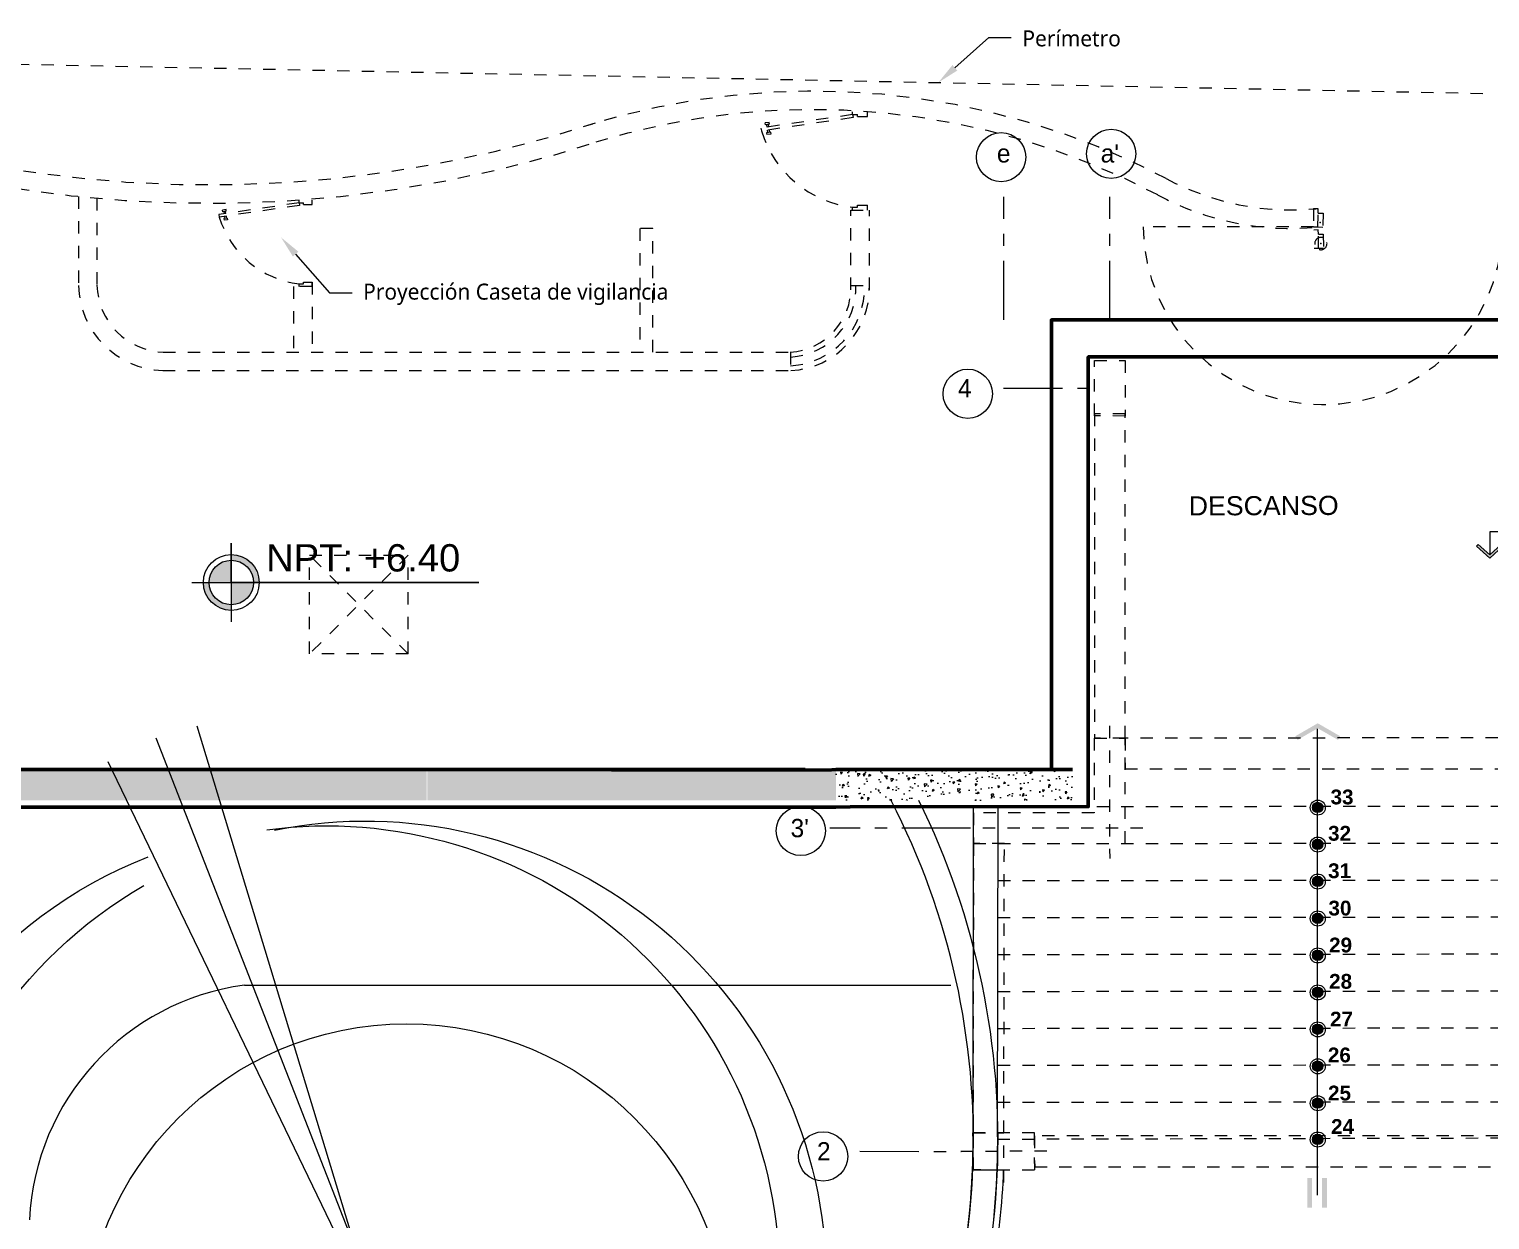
# Model space of a CAD drawing. Header units: metres. Extents: x 28 to 239, y -1 to 113.
# Drawn here: x 88.55 to 100.41, y 87.86 to 97.52 of the extents above; entities that cross this region are included whole.
import ezdxf
from ezdxf import colors
from ezdxf.entities.mleader import LeaderData, LeaderLine
from ezdxf.math import Vec2, Vec3

# ---------------------------------------------------------------- set-up
doc = ezdxf.new("R2010")
doc.units = ezdxf.units.M
for name, pattern in [('ACAD_ISO10W100', [18.5, 12, -3, 0.5, -3]), ('CONTINUA', [0]), ('DASHED2', [0.375, 0.25, -0.125])]:
    doc.linetypes.add(name, pattern=pattern)
for name, color, linetype, lineweight in [('0-ARBOL', 64, 'Continuous', 0), ('Cota', 7, 'Continuous', 9), ('EJES', 1, 'Continuous', 13), ('Equipamiento SR', 23, 'Continuous', 0), ('ES-Acero', 12, 'Continuous', 13), ('GRADERIA', 5, 'Continuous', 35), ('GRAFO 0 BLANCO', 7, 'Continuous', 0), ('GRAFO00', 7, 'Continuous', 0), ('GRAFO01', 7, 'Continuous', 0), ('letras sr', 7, 'Continuous', 5), ('linea 001', 252, 'Continuous', 0), ('Muros el', 144, 'Continuous', 60), ('Pisos El', 252, 'Continuous', 5), ('Proyeccciones', 1, 'DASHED2', 18), ('TEXTO 100', 7, 'Continuous', 20), ('Vanos', 140, 'Continuous', 5)]:
    doc.layers.add(name, color=color, linetype=linetype, lineweight=lineweight)
doc.layers.add('EJE', color=40, linetype='Continuous')
doc.layers.add('TEXT', color=7, linetype='Continuous')
doc.styles.add('Generales', font='trebuc.ttf', dxfattribs={"height": 0.1})
doc.styles.add('GENERATED_STYLE_1', font='arialbd.ttf')
doc.styles.add('JOS', font='arial.ttf', dxfattribs={"height": 1})
doc.styles.add('SEYMAR', font='GOTHIC.TTF', dxfattribs={"height": 0.05})

# ---------------------------------------------------------------- blocks, each defined once
blk = doc.blocks.new('ar7')
for p, q in [((88.07819218078225, 37.81921807819258), (92.00479952004838, 20.47995200479999)), ((89.37706229377099, 37.70622937706269), (92.00379962003836, 20.3799620038001)), ((92.00479952004838, 20.47995200479999), (90.87791220877946, 37.79122087791259)), ((92.00479952004838, 20.47995200479999), (77.00029997000337, 10.0299970003004)), ((78.77812218778158, 7.812218778122228), (92.00479952004838, 20.47995200479999)), ((91.90380961903847, 20.38096190381009), (107.031296870317, 13.12968703129729)), ((92.10478952104827, 20.47895210478999), (106.020397960208, 12.03979602039839)), ((107.651234876517, 15.12348765123529), (92.10478952104827, 20.47895210478999)), ((77.88721127887248, 8.721127887211317), (91.9018098190185, 20.18098190181029))]:
    blk.add_line(p, q)
for centre, radius, start, end in [((90.0414725404587, 20.56298983991883), 13.70337409208423, 98.39343324503977, 219.1797509694021), ((89.55422906554696, 20.19518378195199), 14.18773711503295, 346.8452160414349, 80.31190670171722), ((91.17633392911088, 19.73886166070865), 13.76270615131507, 346.6212311606487, 86.84078799996908), ((91.48286819669715, 19.63731128333134), 13.64874414053011, 103.3595825852463, 210.5356712251809), ((90.16910519510529, 20.21096436039737), 13.430133965601, 233.0434795606987, 329.4405935163784), ((91.21888540280486, 19.739920981536), 13.67649494630806, 229.2629980509103, 328.8764021112596)]:
    blk.add_arc(centre, radius, start, end)
blk = doc.blocks.new('SWSW')
at = {"layer": 'Proyeccciones', "color": 165, "linetype": 'DASHED2', "lineweight": 9, "ltscale": 0.4, "true_color": 0x5e67af}
for p, q in [((33.53721301095538, 3.553630349606308), (33.53721301095561, 3.577630349606338)), ((33.6572130109555, 3.537630349606331), (33.6572130109555, 3.577630349606338)), ((33.53721301095538, 3.553630349606408), (32.79307974627886, 3.44514217328458)), ((32.79307974627864, 3.445142173285276), (32.7965421348847, 3.421393239306184)), ((32.79307974627852, 3.44514217328593), (32.79654213488448, 3.421393239306838)), ((32.79307974627864, 3.445142173285959), (32.79654213488459, 3.421393239306909)), ((33.54067539956145, 3.529881415627401), (32.79654213488482, 3.421393239305516)), ((32.85913296530669, 3.49115274007184), (32.82746772000121, 3.486536221930535)), ((32.829775979072, 3.470703599277826), (32.82746772000121, 3.486536221930535)), ((32.86144122437736, 3.475320117419173), (32.829775979072, 3.470703599277826)), ((32.83769229039831, 3.471857728813148), (32.84057761423662, 3.452066950497311)), ((32.85641023688936, 3.454375209567957), (32.85352491305105, 3.474165987883808)), ((32.86144122437736, 3.475320117419173), (32.85913296530669, 3.49115274007184)), ((33.53721301095561, 3.553630349606308), (33.57721301095557, 3.553630349606308)), ((33.53721301095538, 3.553630349607033), (33.54067539956145, 3.529881415627941)), ((33.57721301095557, 3.537630349606331), (33.57721301095557, 3.553630349606308)), ((33.57721301095557, 3.537630349606331), (33.6572130109555, 3.537630349606331)), ((32.87067426065994, 3.411989626808406), (32.83900901535469, 3.407373108667016)), ((32.83900901535469, 3.407373108667016), (32.84131727442536, 3.39154048601435)), ((32.87298251973061, 3.39615700415564), (32.84131727442536, 3.39154048601435)), ((32.84404000284258, 3.428318016518219), (32.846925326681, 3.408527238202382)), ((32.85987262549543, 3.430626275588963), (32.86275794933385, 3.410835497273041)), ((32.87067426066017, 3.411989626808406), (32.87298251973073, 3.396157004155739)), ((27.25293082534381, 2.889405767651169), (27.2529308253429, 2.129582283387435)), ((27.4029308253439, 2.87486754793872), (27.40293082534345, 2.131603273710653)), ((29.044488744923, 2.837745754680867), (29.04448874492311, 2.858745754680896)), ((29.14948874492302, 2.823745754680886), (29.14948874492302, 2.858745754680896)), ((29.044488744923, 2.837745754680952), (28.39337213833096, 2.742818600399374)), ((28.39337213833085, 2.742818600399971), (28.39640172836118, 2.72203828316826)), ((28.39337213833073, 2.74281860040054), (28.39640172836096, 2.722038283168843)), ((28.39337213833073, 2.742818600400568), (28.39640172836107, 2.722038283168899)), ((29.04751833495334, 2.816965437449326), (28.3964017283613, 2.722038283167677)), ((28.45116870498032, 2.783077846338216), (28.42346161533806, 2.77903839296458)), ((28.42548134202502, 2.765184848143448), (28.42346161533806, 2.77903839296458)), ((28.45318843166729, 2.769224301517127), (28.42548134202502, 2.765184848143448)), ((28.43240811443559, 2.766194711486861), (28.43493277279401, 2.748877780460504)), ((28.43796236282424, 2.728097463228792), (28.44048702118289, 2.710780532202435)), ((28.44878631761526, 2.750897507147329), (28.44626165925661, 2.768214438173686)), ((28.45318843166717, 2.769224301517127), (28.45116870498032, 2.783077846338216)), ((28.45181590764548, 2.730117189915703), (28.45434056600413, 2.71280025888926)), ((29.04448874492311, 2.837745754680867), (29.0794887449232, 2.837745754680867)), ((29.044488744923, 2.837745754681507), (29.04751833495322, 2.816965437449809)), ((29.0794887449232, 2.823745754680886), (29.0794887449232, 2.837745754680867)), ((29.0794887449232, 2.823745754680886), (29.14948874492302, 2.823745754680886)), ((33.53721301095561, 2.777630349606312), (33.53721301095561, 2.801630349606341)), ((33.53721301095561, 2.801630349606299), (33.57721301095557, 2.801630349606299)), ((33.57721301095557, 2.801630349606341), (33.57721301095557, 2.817630349606318)), ((33.57721301095557, 2.817630349606318), (33.6572130109555, 2.817630349606318)), ((33.6572130109555, 2.801630349606341), (33.6572130109555, 2.817630349606318)), ((33.6572130109555, 2.777630349606312), (33.6572130109555, 2.817630349606318)), ((37.3159555059965, 2.78913049475932), (37.27895824986172, 2.789581092721619)), ((37.3159555059965, 2.78913049475932), (37.27895824986172, 2.789581092721619)), ((37.3159555059965, 2.78913049475932), (37.27895824986172, 2.789581092721619)), ((37.31412875750084, 2.639141618538815), (37.31552926468066, 2.754133090307732)), ((37.31412875750084, 2.639141618538815), (37.31552926468066, 2.754133090307732)), ((37.31412875750084, 2.639141618538815), (37.31552926468066, 2.754133090307732)), ((37.31412875750084, 2.639141618538815), (37.31552926468066, 2.754133090307732)), ((37.31552926468066, 2.754133090307732), (37.3159555059965, 2.78913049475932)), ((37.31552926468066, 2.754133090307732), (37.3159555059965, 2.78913049475932)), ((37.31552926468066, 2.754133090307732), (37.3159555059965, 2.78913049475932)), ((37.31552926468066, 2.754133090307732), (37.35552629833956, 2.753645957375284)), ((37.35552629833956, 2.753645957375284), (37.35412579115973, 2.638654485606594)), ((28.46126733841447, 2.713810122232715), (28.43356024877232, 2.709770668858994)), ((28.43356024877232, 2.709770668858994), (28.43557997545918, 2.695917124037905)), ((28.46328706510133, 2.699956577411541), (28.43557997545918, 2.695917124037905)), ((28.46126733841459, 2.713810122232715), (28.46328706510144, 2.699956577411626)), ((31.80951892439725, 2.629285023554303), (31.80951892439725, 1.625832449899235)), ((31.91451892439727, 2.629285023554303), (31.80951892439725, 2.629285023554303)), ((31.91451892439727, 1.625832449899463), (31.91451892439727, 2.629285023554303)), ((37.31412875750084, 2.639141618538815), (37.27713150136651, 2.639592216500887)), ((37.31412875750084, 2.639141618538815), (37.27713150136651, 2.639592216500887)), ((37.31412875750084, 2.639141618538815), (37.27713150136651, 2.639592216500887)), ((37.31698654452111, 2.61759191033434), (37.27999237815357, 2.616934905944618)), ((37.31698654452111, 2.61759191033434), (37.27999237815357, 2.616934905944618)), ((37.31698654452111, 2.61759191033434), (37.27999237815357, 2.616934905944618)), ((37.35412579115973, 2.638654485606594), (37.31412875750084, 2.639141618538815)), ((37.31760803515999, 2.582597428635381), (37.31698654452111, 2.61759191033434)), ((37.31760803515999, 2.582597428635381), (37.31698654452111, 2.61759191033434)), ((37.31760803515999, 2.582597428635381), (37.31698654452111, 2.61759191033434)), ((37.31760803515999, 2.582597428635381), (37.35760172852997, 2.583307703650917)), ((37.31965007583085, 2.467615560195554), (37.31760803515999, 2.582597428635381)), ((37.31965007583085, 2.467615560195554), (37.31760803515999, 2.582597428635381)), ((37.31965007583085, 2.467615560195554), (37.31760803515999, 2.582597428635381)), ((37.31965007583085, 2.467615560195554), (37.31760803515999, 2.582597428635381)), ((37.35760172852997, 2.583307703650917), (37.35964376920083, 2.468325835211544)), ((37.31965007583085, 2.467615560195554), (37.2826559094633, 2.466958555805832)), ((37.31965007583085, 2.467615560195554), (37.2826559094633, 2.466958555805832)), ((37.31965007583085, 2.467615560195554), (37.2826559094633, 2.466958555805832)), ((37.35964376920083, 2.468325835211544), (37.31965007583085, 2.467615560195554)), ((28.99948874492293, 2.158745754680695), (28.99948874492338, 1.625832449899235)), ((29.14948874492302, 2.158745754680922), (28.99948874492293, 2.158745754680922)), ((29.04448874492311, 2.158745754680893), (29.04448874492311, 2.179745754680923)), ((29.04448874492311, 2.17974575468088), (29.0794887449232, 2.17974575468088)), ((29.07948874492308, 2.179745754680923), (29.07948874492308, 2.193745754680904)), ((29.0794887449232, 2.193745754680904), (29.14948874492302, 2.193745754680904)), ((29.14948874492302, 2.193745754681004), (29.14948874492347, 1.625832449899463)), ((29.14948874492302, 2.179745754680923), (29.14948874492302, 2.193745754680904)), ((29.14948874492302, 2.158745754680893), (29.14948874492302, 2.193745754680904)), ((27.94087905385413, 1.625832449899235), (32.714518924397, 1.625832449899235)), ((32.714518924397, 1.625832449899008), (33.0307342461997, 1.625832449899008)), ((27.93819035603155, 1.475832449899826), (32.714518924397, 1.475832449899144)), ((32.714518924397, 1.475832449899144), (33.03485146047842, 1.475832449898917))]:
    blk.add_line(p, q, dxfattribs=at)
for points in [[(33.52340993484358, 2.132599070381957), (33.52340993484358, 2.777630349606397)], [(33.52340993484358, 2.777630349606397), (33.67340993484368, 2.777630349606397)], [(33.67340993484368, 2.130464359348707), (33.67340993484368, 2.777630349606397)], [(37.27914250470212, 2.791053603579257), (37.27707133465037, 2.634652106695739)], [(37.27718367481839, 2.643135316655162), (35.89463563084701, 2.643135316655162)], [(33.52340993484358, 2.165611439296754), (33.67343394739146, 2.165611439296754)], [(33.03307558820734, 1.625974995935621), (33.03307558820734, 1.475832449899144)]]:
    blk.add_lwpolyline(points, dxfattribs=at)
blk.add_lwpolyline([(37.32425333776564, 2.45888168831425, -0.9999999999999999), (37.35096712009954, 2.55524752164456, -0.9999999999999999)], format="xyb", close=True, dxfattribs=at)
for centre, radius, start, end in [((33.21407855062353, -2.411476219375572), 6.155745911142839, 62.21966394773255, 107.3568508606637), ((28.31262153902753, 13.04181301252585), 10.0575617693184, 248.8603373557894, 288.3763870101988), ((33.21407855062353, -2.411476219375572), 6.005745911142748, 62.21966394773255, 107.3568508606637), ((28.31262153902753, 13.04181301252585), 10.20756176931849, 248.8603373557894, 288.3763870101988), ((33.64364730095303, 3.68129333190393), 0.8860785633971554, 197.0565220784461, 263.1010673855408), ((37.09924373134027, 4.935466438648064), 2.155244615273797, 241.8719484523391, 275.2768244152154), ((37.09924373134027, 4.935466438648064), 2.305244615273888, 241.8719484523391, 275.2768244152154), ((29.13761874867089, 2.949450864191292), 0.7753187429724873, 197.0565220784445, 263.1010673855408), ((37.35453932153587, 2.659904750557871), 1.460000000000041, 180.6581088458067, 358.4681122753088), ((27.96219377852776, 2.184918755310036), 0.7094924614200311, 181.4573859628805, 268.0612094265957), ((27.96219377852776, 2.184918755310036), 0.5594924614199401, 181.4573859628805, 268.0612094265957), ((33.00008823618055, 2.148497922116121), 0.5235631516617955, 273.3556434207098, 1.740147601119661), ((33.00008823618055, 2.148497922116121), 0.5635631516617591, 273.3556434207098, 1.740147601119661), ((33.00008823618055, 2.148497922116121), 0.6335631516619228, 272.9845344380192, 1.534185049199923), ((33.00008823618055, 2.148497922116121), 0.6735631516618864, 272.9584034563161, 1.534185049199923)]:
    blk.add_arc(centre, radius, start, end, dxfattribs=at)
for p in [(37.33326165064864, 2.678035405106357), (37.33761022893259, 2.507064604979405)]:
    blk.add_point(p, dxfattribs=at)
blk = doc.blocks.new('verde')
at = {"layer": 'ES-Acero', "true_color": 0x139b48}
h = blk.add_hatch(color=114, dxfattribs=at)
h.dxf.hatch_style = 1
h.paths.add_polyline_path([(2620.129147124656, 1945.169495782249), (2620.11575471157, 1945.184349848081), (2620.022450918113, 1945.100227227476), (2619.929147124657, 1945.184349848081), (2619.915754711571, 1945.169495782249), (2620.022450918113, 1945.073298573428)])
at = {"layer": 'ES-Acero', "color": 112}
blk.add_lwpolyline([(2620.731353600055, 1945.286762900452), (2620.022450918113, 1945.286762900452), (2620.022450918113, 1945.100227227476)], dxfattribs=at)
at = {"layer": 'ES-Acero', "color": 114, "true_color": 0x139b48}
blk.add_lwpolyline([(2620.129147124656, 1945.169495782249), (2620.11575471157, 1945.184349848081), (2620.022450918113, 1945.100227227476), (2619.929147124657, 1945.184349848081), (2619.915754711571, 1945.169495782249), (2620.022450918113, 1945.073298573428)], close=True, dxfattribs=at)
blk = doc.blocks.new('ERF')
at = {"layer": 'Equipamiento SR'}
for points in [[(-3.378054056612598, 5.765893164503993, -1), (-3.318393717808192, 5.706760739717808, -1)], [(-3.378054056612598, 5.76589316450422, -1), (-3.318393717807737, 5.706760739718035, -1)], [(-3.378054056612598, 5.465892989985647, -1), (-3.318393717808192, 5.406760565199463, -1)], [(-3.378054056612598, 5.465892989985875, -1), (-3.318393717807737, 5.40676056519969, -1)], [(-3.378054056612598, 5.165892815467529, -1), (-3.318393717808192, 5.106760390681345, -1)], [(-3.378054056612598, 5.165892815467757, -1), (-3.318393717807737, 5.106760390681572, -1)], [(-3.378054056612598, 4.865892640949411, -1), (-3.318393717808192, 4.806760216163227, -1)], [(-3.378054056612598, 4.865892640949639, -1), (-3.318393717807737, 4.806760216163454, -1)], [(-3.378054056612598, 4.565892466431293, -1), (-3.318393717808192, 4.506760041645109, -1)], [(-3.378054056612598, 4.565892466431521, -1), (-3.318393717807737, 4.506760041645336, -1)], [(-3.378054056612598, 4.265892291913175, -1), (-3.318393717808192, 4.206759867126991, -1)], [(-3.378054056612598, 4.265892291913403, -1), (-3.318393717807737, 4.206759867127218, -1)], [(-3.378054056612598, 3.965889047767448, -1), (-3.318393717808192, 3.906756622981263, -1)], [(-3.378054056612598, 3.965889047767675, -1), (-3.318393717807737, 3.90675662298149, -1)], [(-3.378054056612598, 3.665891942876939, -1), (-3.318393717808192, 3.606759518090755, -1)], [(-3.378054056612598, 3.665891942877167, -1), (-3.318393717807737, 3.606759518090982, -1)], [(-3.378054056612598, 3.365891768358139, -1), (-3.318393717808192, 3.306759343571954, -1)], [(-3.378054056612598, 3.365891768358367, -1), (-3.318393717807737, 3.306759343572182, -1)], [(-3.378054056612598, 3.071671400793363, -1), (-3.318393717808192, 3.012538976007178, -1)], [(-3.378054056612598, 3.071671400793591, -1), (-3.318393717807737, 3.012538976007406, -1)]]:
    blk.add_hatch(color=256, dxfattribs=at).paths.add_polyline_path(points)
at = {"layer": 'GRAFO00'}
for points in [[(-3.529392123547439, 6.314583427803015), (-3.511867560904591, 6.284286731606969), (-3.347579197733864, 6.37931629648169), (-3.183136999670239, 6.284553180137934), (-3.16566157209121, 6.314878243762948), (-3.347611953814919, 6.419730799925944)], [(-3.529392123547439, 6.314583427803015), (-3.511867560904591, 6.284286731606969), (-3.347579197732955, 6.379316296481463), (-3.183136999670239, 6.284553180137934), (-3.165661572090755, 6.314878243762038), (-3.347611953814464, 6.419730799926398)], [(-3.318635729434334, 5.76613535500546, -1), (-3.377812042201583, 5.706518546469667, -1)], [(-3.318635729434334, 5.466135180487115, -1), (-3.377812042201583, 5.406518371951321, -1)], [(-3.318635729434334, 5.166135005968997, -1), (-3.377812042201583, 5.106518197433203, -1)], [(-3.318635729434334, 4.866134831450879, -1), (-3.377812042201583, 4.806518022915085, -1)], [(-3.318635729434334, 4.566134656932761, -1), (-3.377812042201583, 4.506517848396967, -1)], [(-3.318635729434334, 4.266134482414643, -1), (-3.377812042201583, 4.206517673878849, -1)], [(-3.318635729434334, 3.966131238268915, -1), (-3.377812042201583, 3.906514429733122, -1)], [(-3.318635729434334, 3.666134133378407, -1), (-3.377812042201583, 3.606517324842613, -1)], [(-3.318635729434334, 3.366133958859606, -1), (-3.377812042201583, 3.306517150323813, -1)], [(-3.318635729434334, 3.07191359129483, -1), (-3.377812042201583, 3.012296782759037, -1)]]:
    blk.add_hatch(color=256, dxfattribs=at).paths.add_polyline_path(points)
h = blk.add_hatch(color=256, dxfattribs=at)
h.paths.add_polyline_path([(-3.273326234755075, 2.487855576036551), (-3.313326191298017, 2.487914375496572), (-3.312973385226485, 2.727914116630515), (-3.272973428681269, 2.727855315307394)])
h.paths.add_polyline_path([(-3.39332610438754, 2.488031976278805), (-3.43332606093503, 2.488090779464571), (-3.432973254863043, 2.728090520598514), (-3.392973298315553, 2.728031717413202)])
at = {"color": 4, "lineweight": 0, "elevation": 2.486337311843933e-10}
blk.add_lwpolyline([(-3.348223887209713, 2.589737731516422), (-3.348223887209713, 6.374525141652654)], dxfattribs=at)
for points in [[(-6.14562995855789, 3.095311013811894), (-6.1411413383575, 5.742923260714221)], [(-5.945630167833713, 3.095021686374864), (-5.941799299891557, 5.743138278169738)]]:
    blk.add_lwpolyline(points)
blk.add_lwpolyline([(-6.424766977621346, 1.207880796295328, 0.06683410426015543), (-6.149789739527421, 2.794777623580828), (-5.89960937149857, 2.79504004471282, -0.0673986167178877), (-6.187494636267672, 1.129130920336635)], format="xyb", close=True)
for centre, radius, start, end in [((-12.19251045598998, 3.024187124888883), 6.046968945049041, 342.5226489277838, 0.6688672754791406), ((-12.16220955633793, 3.021684733264053), 6.216703943883656, 339.8289877121492, 0.6805745153878996)]:
    blk.add_arc(centre, radius, start, end)
at = {"layer": 'Cota', "linetype": 'CONTINUA'}
blk.add_line((-5.949817947972349, 2.790171385453547), (-6.149683155297623, 2.797619638264038), dxfattribs=at)
at = {"layer": 'EJE', "linetype": 'ACAD_ISO10W100', "ltscale": 0.04, "elevation": 2.486337311843933e-10}
for points in [[(-5.896582706922288, 9.693928089902599), (-5.896582706921834, 10.69382167867575)], [(-5.034985427918798, 9.69392812605615), (-5.034985410430124, 10.69382167867575)]]:
    blk.add_lwpolyline(points, dxfattribs=at)
at = {"layer": 'EJE', "linetype": 'ACAD_ISO10W100', "ltscale": 0.04}
for points in [[(-5.898847304757453, 9.139171605886574), (-5.148283641917658, 9.139171605886574)], [(-6.242626262234296, 5.567922707255363), (-7.306923797223078, 5.56792270725559)], [(-7.064910445432304, 2.94531381716051), (-6.24278839813627, 2.944670359465405)]]:
    blk.add_lwpolyline(points, dxfattribs=at)
at = {"layer": 'EJES', "color": 1}
for centre in [(-5.917403233352928, 11.01485373751028), (-5.024190143256732, 11.04190389384597), (-6.188073961001663, 9.094299024325764), (-7.543086517417095, 5.545957472654592), (-7.362639365651233, 2.904067467948309)]:
    blk.add_circle(centre, 0.2000000000000114, dxfattribs=at)
at = {"layer": 'Equipamiento SR'}
for centre in [(-3.348223887210168, 5.7363269521109), (-3.348223887210168, 5.7363269521109), (-3.348223887209713, 5.736326952111128), (-3.348223887209713, 5.736326952111128), (-3.348223887210168, 5.436326777592555), (-3.348223887210168, 5.436326777592555), (-3.348223887209713, 5.436326777592782), (-3.348223887209713, 5.436326777592782), (-3.348223887210168, 5.136326603074437), (-3.348223887210168, 5.136326603074437), (-3.348223887209713, 5.136326603074664), (-3.348223887209713, 5.136326603074664), (-3.348223887210168, 4.836326428556319), (-3.348223887210168, 4.836326428556319), (-3.348223887209713, 4.836326428556546), (-3.348223887209713, 4.836326428556546), (-3.348223887210168, 4.536326254038201), (-3.348223887210168, 4.536326254038201), (-3.348223887209713, 4.536326254038428), (-3.348223887209713, 4.536326254038428), (-3.348223887210168, 4.236326079520083), (-3.348223887210168, 4.236326079520083), (-3.348223887209713, 4.23632607952031), (-3.348223887209713, 4.23632607952031), (-3.348223887210168, 3.936322835374355), (-3.348223887210168, 3.936322835374355), (-3.348223887209713, 3.936322835374582), (-3.348223887209713, 3.936322835374582), (-3.348223887210168, 3.636325730483847), (-3.348223887210168, 3.636325730483847), (-3.348223887209713, 3.636325730484074), (-3.348223887209713, 3.636325730484074), (-3.348223887210168, 3.336325555965047), (-3.348223887210168, 3.336325555965047), (-3.348223887209713, 3.336325555965274), (-3.348223887209713, 3.336325555965274), (-3.348223887210168, 3.042105188400271), (-3.348223887210168, 3.042105188400271), (-3.348223887209713, 3.042105188400498), (-3.348223887209713, 3.042105188400498)]:
    blk.add_circle(centre, 0.042, dxfattribs=at)
at = {"layer": 'GRADERIA', "lineweight": 5}
blk.add_line((-6.144615869611641, 4.582445492439135), (-6.143108747543408, 4.582447118074967), dxfattribs=at)
at = {"layer": 'GRAFO00'}
for centre, radius in [((-3.346895368911134, 5.734991855631776), 0.06095094523494406), ((-3.348223887210168, 5.7363269521109), 0.042), ((-3.348223887210168, 5.7363269521109), 0.042), ((-3.348223887209713, 5.736326952111128), 0.042), ((-3.346895368911134, 5.434991681113431), 0.06095094523494406), ((-3.348223887210168, 5.436326777592555), 0.042), ((-3.348223887210168, 5.436326777592555), 0.042), ((-3.348223887209713, 5.436326777592782), 0.042), ((-3.346895368911134, 5.134991506595313), 0.06095094523494406), ((-3.348223887210168, 5.136326603074437), 0.042), ((-3.348223887210168, 5.136326603074437), 0.042), ((-3.348223887209713, 5.136326603074664), 0.042), ((-3.346895368911134, 4.834991332077195), 0.06095094523494406), ((-3.348223887210168, 4.836326428556319), 0.042), ((-3.348223887210168, 4.836326428556319), 0.042), ((-3.348223887209713, 4.836326428556546), 0.042), ((-3.346895368911134, 4.534991157559077), 0.06095094523494406), ((-3.348223887210168, 4.536326254038201), 0.042), ((-3.348223887210168, 4.536326254038201), 0.042), ((-3.348223887209713, 4.536326254038428), 0.042), ((-3.346895368911134, 4.234990983040959), 0.06095094523494406), ((-3.348223887210168, 4.236326079520083), 0.042), ((-3.348223887210168, 4.236326079520083), 0.042), ((-3.348223887209713, 4.23632607952031), 0.042), ((-3.346895368911134, 3.934987738895231), 0.06095094523494406), ((-3.348223887210168, 3.936322835374355), 0.042), ((-3.348223887210168, 3.936322835374355), 0.042), ((-3.348223887209713, 3.936322835374582), 0.042), ((-3.346895368911134, 3.634990634004723), 0.06095094523494406), ((-3.348223887210168, 3.636325730483847), 0.042), ((-3.348223887210168, 3.636325730483847), 0.042), ((-3.348223887209713, 3.636325730484074), 0.042), ((-3.346895368911134, 3.334990459485923), 0.06095094523494406), ((-3.348223887210168, 3.336325555965047), 0.042), ((-3.348223887210168, 3.336325555965047), 0.042), ((-3.348223887209713, 3.336325555965274), 0.042), ((-3.346895368911134, 3.040770091921146), 0.06095094523494406), ((-3.348223887210168, 3.042105188400271), 0.042), ((-3.348223887210168, 3.042105188400271), 0.042), ((-3.348223887209713, 3.042105188400498), 0.042)]:
    blk.add_circle(centre, radius, dxfattribs=at)
at = {"layer": 'Muros el', "ltscale": 0.05, "elevation": 2.486337311843933e-10}
for points in [[(-9.076103212997111, 6.039757680334375), (-5.509890876523912, 6.043604324567966), (-5.509890876523912, 9.693927040140167), (3.7734995773572, 9.69392774686689)], [(-9.075779622450625, 5.739757854852584), (-5.20989087652373, 5.743927740784599), (-5.20989087652373, 9.393927062978534), (3.7734995773572, 9.393927746866936)]]:
    blk.add_lwpolyline(points, dxfattribs=at)
at = {"layer": 'Proyeccciones', "color": 165, "linetype": 'DASHED2', "lineweight": 9, "ltscale": 0.4, "true_color": 0x5e67af}
for p, q in [((-5.160322330585529, 8.914062808951982), (-5.159890876523548, 9.364062576261446)), ((-5.159890876523548, 9.364062576261446), (-4.909891021955389, 9.36379291747248)), ((-4.909891021955389, 9.36379291747248), (-4.91032247601737, 8.913793150163471)), ((-4.91032247601737, 8.913793150163471), (-5.160322330585529, 8.914062808951982))]:
    blk.add_line(p, q, dxfattribs=at)
at = {"layer": 'Proyeccciones', "color": 4, "linetype": 'DASHED2', "lineweight": 9, "ltscale": 0.4}
for p, q in [((-5.941754557655202, 5.743138326430241), (2.898658610316545, 5.752673912403722)), ((-5.942188550194658, 5.443137683791562), (2.898982200863031, 5.452674086921704)), ((-5.942622542734114, 5.143137041153793), (2.899305791409972, 5.152674261439913)), ((-5.94305653527357, 4.843136398516478), (2.899629381956004, 4.852674435957212)), ((-5.943490527813026, 4.543135755878026), (2.89995297250249, 4.55267461047633)), ((-5.943924520352482, 4.243135113239802), (2.900276563049431, 4.252674784994312)), ((-5.944358512670021, 3.943134624002411), (2.900600161871864, 3.952667286910852)), ((-5.944792505431394, 3.643133827964036), (2.900923744142403, 3.65267513403073)), ((-5.94522649797085, 3.343133185325357), (2.901247334688435, 3.352675308548257)), ((-5.945830140800751, 3.044449621159899), (2.901557818085678, 3.064827081320615))]:
    blk.add_line(p, q, dxfattribs=at)
at = {"layer": 'Proyeccciones', "color": 165, "linetype": 'DASHED2', "lineweight": 9, "ltscale": 0.4, "true_color": 0x5e67af, "elevation": 2.486337311843933e-10}
blk.add_lwpolyline([(-4.910376262312127, 8.931036788411163), (-5.160376189596207, 8.931036788411163), (-5.160654567380732, 6.299453952274732), (-4.910654640096652, 6.299453952274732)], close=True, dxfattribs=at)
at = {"layer": 'Proyeccciones', "color": 165, "linetype": 'DASHED2', "lineweight": 9, "ltscale": 0.4, "true_color": 0x5e67af}
for points in [[(-4.911250632021563, 6.299453952274732), (-5.161250632021563, 6.299453952274732), (-5.161250632021563, 5.692921657492249), (-6.142627679730538, 5.692921657492931), (-6.142627679730538, 5.442921657492931), (-4.911250632020653, 5.442921657492931)], [(-1.486478724563256, 6.300854058877164), (-4.911250632021563, 6.299453952274277), (-4.911250632021563, 6.049453952274277), (-1.486478742742236, 6.050854058877164)], [(-5.891225331528801, 5.44278682774943), (-6.141225186096506, 5.44305648723666), (-6.14562995855789, 3.095311013811894), (-5.895629521910394, 3.095580996814803)], [(-6.145953549107901, 3.094777451275988), (-6.145632015213152, 2.794777623582306), (-5.644982667267698, 2.795311643404531), (-5.645957341228325, 3.096396044871128)], [(-1.483417752513503, 3.070311938671054), (-5.645872904132318, 3.070312767398306), (-5.645063604719269, 2.820313855835863), (-1.483425054402176, 2.820311938671054)]]:
    blk.add_lwpolyline(points, close=True, dxfattribs=at)
for points in [[(-5.037429022147819, 6.399761659863472), (-5.036368303058708, 5.322124865737223)], [(-4.766776283099887, 5.568754367697167), (-6.242626262234296, 5.567922707255363)], [(-5.896048234594957, 2.693125708683894), (-5.896584124420826, 3.19312542150594)], [(-5.545468078913757, 2.945420953600134), (-6.245792724725391, 2.944670359463927)]]:
    blk.add_lwpolyline(points, dxfattribs=at)
at = {"layer": 'ES-Acero'}
blk.add_blockref('verde', (-2621.974036536322, -1937.312795950249), dxfattribs=at)
at = {"char_height": 0.12, "width": 0.2061773425264457, "attachment_point": 9, "rotation": 4.4022710127077164e-07, "style": 'GENERATED_STYLE_1'}
for s, insert in [('33', (-3.057065305991671, 5.759726573860732)), ('32', (-3.077164237189606, 5.464859796452899)), ('31', (-3.076805120841925, 5.160790086828271)), ('30', (-3.074059618424542, 4.857557007406328)), ('29', (-3.068892976742461, 4.558024953111314)), ('28', (-3.068730795165209, 4.263233803292039)), ('27', (-3.061374702191131, 3.958332190190774)), ('26', (-3.078797637363493, 3.665634979238163)), ('25', (-3.077268496776412, 3.356493494436833)), ('25', (-3.077268496776412, 3.356493494437061)), ('24', (-3.052848584977653, 3.086673562739222)), ('24', (-3.052848584977653, 3.086673562739449))]:
    blk.add_mtext(s, dxfattribs=dict(at, insert=insert))
at = {"layer": 'GRAFO01', "color": 252, "style": 'JOS'}
blk.add_text('DESCANSO', height=0.1552649359622741, rotation=0.2156386553718028, dxfattribs=at).set_placement((-4.394686067908822, 8.106306381183728))
at = {"layer": 'TEXT', "char_height": 0.1484379263495198, "width": 0.2708191956776553, "attachment_point": 5, "style": 'SEYMAR'}
for s, insert in [('{\\fBankGothic Lt BT|b0|i0|c0|p34;e}', (-5.896582706921834, 11.04478680655352)), ("{\\fBankGothic Lt BT|b0|i0|c0|p34;a'}", (-5.034985410430124, 11.04468177420613)), ('{\\fBankGothic Lt BT|b0|i0|c0|p34;4}', (-6.212597918700737, 9.139171605886347)), ("{\\fBankGothic Lt BT|b0|i0|c0|p34;3'}", (-7.55211967037252, 5.567922707255136)), ('{\\fBankGothic Lt BT|b0|i0|c0|p34;2}', (-7.356825824510395, 2.94531381716051))]:
    blk.add_mtext(s, dxfattribs=dict(at, insert=insert))

msp = doc.modelspace()

# ---------------------------------------------------------------- hatches: boundary and pattern name
at = {"layer": 'GRAFO 0 BLANCO'}
h = msp.add_hatch(dxfattribs=at)
h.set_pattern_fill('AR-CONC', color=251, scale=0.03)
h.set_pattern_definition([(49.99999999999999, (-182.386133316933, 130.1470804357787), (0.215178054780226, -0.01882564049477853), [0.0225, -0.2475]), (355, (-182.386133316933, 130.1470804357787), (-0.0416254000839, 0.2256576401100036), [0.018, -0.198]), (100.45144446, (-182.3682018126329, 130.1455116325787), (0.1735526540181336, 0.2068319972905888), [0.01912205759999994, -0.2103426335999995]), (46.18420000000002, (-182.386133316933, 130.2070804357787), (0.3201723992014717, -0.04965578423792296), [0.03374999999999991, -0.3712499999999992]), (96.63563549, (-182.359452293433, 130.2029424436787), (0.2803985837022685, 0.2922355802323651), [0.0286831026, -0.3155141279999999]), (351.1841639899999, (-182.386133316933, 130.2070804357787), (0.2803985835164319, 0.292235580080997), [0.027, -0.2970000003]), (21, (-182.356133316933, 130.1920804357787), (0.1790721156355385, -0.1207856671996016), [0.0225, -0.2475]), (326.0000000000001, (-182.356133316933, 130.1920804357787), (0.07299459957647451, 0.2175450135140559), [0.018, -0.198]), (71.45144474, (-182.341210640733, 130.1820149635787), (0.2520667130189913, 0.09675934584190614), [0.019122057, -0.2103426336]), (37.50000000000001, (-182.386133316933, 130.1470804357787), (0.003647956595187201, 0.09986815614939344), [0, -0.1956, 0, -0.201, 0, -0.19875]), (7.499999999999999, (-182.386133316933, 130.1470804357787), (0.07892086123264458, 0.1183235135647081), [0, -0.1146, 0, -0.1911, 0, -0.07575]), (327.5, (-182.4530333169329, 130.1470804357787), (0.1601467308517227, -0.006766461520313926), [0, -0.075, 0, -0.234, 0, -0.3105]), (317.5, (-182.483033316933, 130.1470804357787), (0.1749558508027159, 0.03003149469969532), [0, -0.0975, 0, -0.1554, 0, -0.2205])])
h.paths.add_polyline_path([(95.09791432520242, 91.50655167869293), (88.35033714202655, 91.51623234275439), (88.35033714202655, 93.83464327303082), (88.20020369990408, 93.83464327303082), (88.19931408590821, 92.58464326930553), (88.4493141848348, 92.58464326930553), (88.45011450612361, 91.51615801445402), (95.09791467421596, 91.5066260069933)])
h.paths.add_polyline_path([(88.44909178133668, 92.58464326930553), (88.19909168241009, 92.58464326930553), (88.19813690276311, 91.51139166240901), (88.4481370016897, 91.51139166240901)])
h.paths.add_polyline_path([(89.55029528066007, 91.51139201072365), (88.19802598015131, 91.51170543589024), (88.19802598015131, 91.26170543589024), (89.55029528066007, 91.26139201072365)])
h.paths.add_polyline_path([(91.780493525436, 91.51139201072365), (89.55029528066007, 91.51139201072365), (89.55029528066007, 91.26139201072365), (91.780493525436, 91.26139201072365)])
h.paths.add_polyline_path([(95.0990740036421, 91.50967071267067), (94.8490740036421, 91.50967036435603), (94.84791449960886, 91.51139201072365), (91.77592841817022, 91.51139201072365), (91.77592841817022, 91.33536196887556), (95.0979144996013, 91.33536196887556)])
h.paths.add_polyline_path([(95.10030334856292, 91.50967203868609), (94.85030334856297, 91.50967169037145), (94.84907400365285, 91.50967036400087), (95.09907400365285, 91.50967071302583)])
h.paths.add_polyline_path([(95.0979144996013, 91.33536196887556), (91.77592841817022, 91.33536196887556), (91.77592841817022, 91.26139201072365), (95.09791449959812, 91.26139201072365)])
at = {"layer": 'Pisos El'}
h = msp.add_hatch(dxfattribs=at)
h.set_pattern_fill('AR-CONC', color=256, scale=0.001, angle=180)
h.set_pattern_definition([(230, (0, 0), (-0.182184668996004, 0.01593908553890311), [0.01905, -0.20955]), (175, (0, 0), (0.03524342142496932, -0.1910568452390352), [0.01524, -0.16764058417]), (280.4514447, (-0.015182007, 0.001328253500000002), (-0.1469412470903533, -0.1751177519121951), [0.0161900088, -0.1780902446]), (226.1842, (-6.221205739668554e-18, -0.0508), (-0.2710790408921299, 0.04204232793272718), [0.028575, -0.314325]), (276.63555761, (-0.02258990000000001, -0.04729650000000001), (-0.237404134051503, -0.2474261245977215), [0.02428502314, -0.2671356081599999]), (171.18415117, (-6.221205739668554e-18, -0.0508), (-0.2374041340649771, -0.2474261245855326), [0.02285996707, -0.25145973192]), (201, (-0.0254, -0.0381), (-0.1516143912691325, 0.1022651981870876), [0.01905, -0.20955]), (146, (-0.0254, -0.0381), (-0.06180202834764709, -0.1841879661223193), [0.01524, -0.16764]), (251.4514449999999, (-0.0380345326, -0.0295779001), (-0.2134164192787162, -0.08192276888590522), [0.0161900088, -0.1780899376]), (217.5, (0, 0), (-0.003088603250591827, -0.0845550388731531), [0, -0.165608, 0, -0.17018, 0, -0.168275]), (187.5, (0, 0), (-0.06681966251030576, -0.1001805748181195), [0, -0.09702799999999999, 0, -0.161798, 0, -0.06413500000000001]), (147.5, (0.056642, -6.936644399730438e-18), (-0.1355905951668714, 0.00572874399267346), [0, -0.0635, 0, -0.19812, 0, -0.26289]), (137.5, (0.082042, -1.004724726956472e-17), (-0.148129181386018, -0.02542649103333301), [0, -0.08255, 0, -0.131572, 0, -0.18669])])
h.paths.add_polyline_path([(97.01791568483532, 91.51139108901124), (95.09791449959812, 91.51139166240901), (95.09791449959812, 91.2613920107236), (97.01791568483532, 91.2613920107236)])
at = {"layer": 'TEXTO 100', "ltscale": 1.3}
h = msp.add_hatch(color=7, dxfattribs=at)
edge = h.paths.add_edge_path()
edge.add_line((90.37081012713668, 93.0304957019712), (90.19016678740769, 93.03049570482264))
edge.add_line((90.19016678740769, 93.03049570482264), (90.19016678740769, 92.8498523654504))
edge.add_arc((90.19016678901221, 93.03049570482264), 0.1806433393724134, 269.9999994913017, 359.9999990956475)
edge = h.paths.add_edge_path()
edge.add_arc((90.19016678865546, 93.0304957019712), 0.1806433422236752, 90.00000039565423, 180)
edge.add_line((90.00952344767956, 93.0304957019712), (90.19016678740854, 93.03049570482264))
edge.add_line((90.19016678740769, 93.03049570482264), (90.19016678740769, 93.21113904419488))
edge = h.paths.add_edge_path()
edge.add_line((90.19016678740769, 93.2572327413155), (90.19016678740769, 93.21113904419488))
edge.add_arc((90.19016678616077, 93.0304957019712), 0.1806433422236752, 0, 89.99999960434582, ccw=False)
edge.add_line((90.37081012713668, 93.0304957019712), (90.41690382710874, 93.03049570482264))
edge.add_arc((90.19016678901221, 93.03049570482264), 0.2267370380968789, 0, 90.00000040528428)
msp.add_hatch(color=7, dxfattribs=at).paths.add_polyline_path([(90.00952344760717, 93.03049570482264), (89.96342974764573, 93.03049570482264, 0.4142135623730951), (90.19016678740769, 92.80375866506066), (90.19016678740769, 92.84985236502212, -0.4142135623730951)])

# ---------------------------------------------------------------- linework, layer by layer
at = {"color": 9, "true_color": 0xc7c8ca}
msp.add_line((90.29629636576732, 89.76139166240904), (96.03061072765138, 89.76139166240904), dxfattribs=at)
msp.add_circle((91.6115791392599, 86.82430719405431), 2.623549446597281, dxfattribs=at)
msp.add_arc((90.56315556458168, 87.76628008936626), 2.01287953461727, 97.61846583341213, 177.4041246327246, dxfattribs=at)
at = {"layer": 'linea 001'}
for centre, radius, start, end in [((90.19722593308545, 88.50711857901683), 6.016700000000003, 270.1395732836529, 27.24336372613085), ((90.19722764568309, 88.50711984968817), 6.216703943883658, 270.550559580057, 26.29821780606575)]:
    msp.add_arc(centre, radius, start, end, dxfattribs=at)
at = {"layer": 'Muros el', "ltscale": 0.05}
for p, q in [((94.84791449960886, 91.51139201072365), (88.44813700199956, 91.51139201072365)), ((95.0979144994817, 91.51139166240901), (97.01791568483532, 91.5113910748512)), ((95.09791449959754, 91.20784365537388), (88.19791449957425, 91.20784365537388))]:
    msp.add_line(p, q, dxfattribs=at)
at = {"layer": 'Proyeccciones', "linetype": 'DASHED2', "lineweight": 9, "ltscale": 0.4}
for p, q in [((88.4503369095738, 97.23799143979869), (100.3939825729298, 96.99965805733925)), ((90.82591059755987, 92.4512566759935), (90.82591059755987, 93.25125667673856)), ((90.82591059755987, 93.25125667673856), (91.62591059760643, 93.25125667673856)), ((91.62564790864462, 93.25125667673856), (90.82591059755987, 92.4512566759935)), ((91.62591059760643, 92.4512566759935), (90.82591059755987, 93.25125667673856)), ((91.62591059760643, 92.4512566759935), (91.62591059760643, 93.25125667673856)), ((91.62591059760643, 92.4512566759935), (90.82591059755987, 92.4512566759935))]:
    msp.add_line(p, q, dxfattribs=at)
msp.add_lwpolyline([(103.3901830468611, 96.94040158394816), (100.3939825729298, 96.99965805733925)], dxfattribs=at)
at = {"layer": 'TEXTO 100', "color": 7, "ltscale": 1.3}
msp.add_lwpolyline([(89.87003584989537, 93.03049570482264), (92.19984707858833, 93.03049570482264), (90.19016678740769, 93.03049570482264), (90.19016678740769, 93.35062663841455), (90.19016678740769, 92.71036476552786)], dxfattribs=at)
for radius in [0.2267370397619712, 0.1806433398005204]:
    msp.add_circle((90.19016678740769, 93.03049570482264), radius, dxfattribs=at)
at = {"layer": 'Vanos', "color": 7}
msp.add_line((88.55019015957123, 91.51199895923347), (89.55033997421606, 91.51207823899895), dxfattribs=at)

# ---------------------------------------------------------------- block references
at = {"layer": '0-ARBOL', "xscale": -0.2736950423456928, "yscale": 0.2736950423456928, "zscale": 0.2736950423456928, "rotation": 150.6320161615697}
msp.add_blockref('ar7', (72.16965253198701, 104.3033764656803), dxfattribs=at)
at = {"layer": 'GRAFO 0 BLANCO'}
msp.add_blockref('SWSW', (61.6963681459888, 93.27440747344076), dxfattribs=at)
at = {"layer": 'GRAFO01'}
msp.add_blockref('ERF', (102.3563175398446, 85.4680858005213), dxfattribs=at)

# ---------------------------------------------------------------- texts
at = {"layer": 'GRAFO01', "style": 'JOS'}
msp.add_text('NPT: +6.40', height=0.2218070513746775, rotation=8.129988784924771e-09, dxfattribs=at).set_placement((90.47287324604082, 93.1197546793143))

# ---------------------------------------------------------------- leaders
at = {"layer": 'letras sr'}
ml = msp.add_multileader_mtext('Standard', dxfattribs=at)
ml.set_content('{\\H1.13043x;Perímetro}', color=256, style='Generales')
ml.set_leader_properties()
ml.build(insert=Vec2(0, 0))
ml.multileader.update_dxf_attribs({"text_right_attachment_type": 6, "dogleg_length": 0.36, "arrow_head_size": 0.18})
ctx = ml.context
ctx.base_point, ctx.char_height, ctx.arrow_head_size, ctx.landing_gap_size, ctx.plane_origin, ctx.plane_x_axis, ctx.plane_y_axis = Vec3(96.52169950431146, 97.45378647070822), 0.115, 0.18, 0.09, Vec3(95.27366857947578, 99.6723964979445), Vec3(1, 3.834758505292829e-17), Vec3(-3.834758505292829e-17, 1)
ctx.right_attachment = 6
notes = []
notes.append((ctx, [(0, (1, 1, 0), (96.33908213417965, 97.45378647070822), (1, 3.83475850529283e-17), 0.1826173701318089, [(0, [(95.9290973341295, 97.08875406966666)], 0, [])])]))
ctx.mtext.insert, ctx.mtext.text_direction, ctx.mtext.rotation, ctx.mtext.flow_direction = Vec3(96.61169950431146, 97.51216188787994), Vec3(1, 3.834758505292829e-17), 3.834758505292829e-17, 5
ml = msp.add_multileader_mtext('Standard', dxfattribs=at)
ml.set_content('{\\H1.13043x;Proyección Caseta de vigilancia}', color=256, style='Generales')
ml.set_leader_properties()
ml.build(insert=Vec2(0, 0))
ml.multileader.update_dxf_attribs({"text_right_attachment_type": 6, "dogleg_length": 0.36, "arrow_head_size": 0.18})
ctx = ml.context
ctx.base_point, ctx.char_height, ctx.arrow_head_size, ctx.landing_gap_size, ctx.plane_origin, ctx.plane_x_axis, ctx.plane_y_axis = Vec3(91.1704732373589, 95.38056440193824), 0.115, 0.18, 0.09, Vec3(89.92244231252323, 97.59917442917452), Vec3(1, 3.834758505292829e-17), Vec3(-3.834758505292829e-17, 1)
ctx.right_attachment = 6
notes.append((ctx, [(0, (1, 1, 0), (90.9878558672271, 95.38056440193824), (1, 3.83475850529283e-17), 0.1826173701318089, [(0, [(90.5941593147071, 95.83178801576773)], 0, [])])]))
ctx.mtext.insert, ctx.mtext.text_direction, ctx.mtext.rotation, ctx.mtext.flow_direction = Vec3(91.2604732373589, 95.45644816254432), Vec3(1, 3.834758505292829e-17), 3.834758505292829e-17, 5
for ctx, leaders in notes:
    for number, flags, end, landing, length, lines in leaders:
        leader = LeaderData()
        leader.index, (leader.has_last_leader_line, leader.has_dogleg_vector, leader.attachment_direction) = number, flags
        leader.last_leader_point, leader.dogleg_vector, leader.dogleg_length = Vec3(end), Vec3(landing), length
        for number, points, colour, breaks in lines:
            line = LeaderLine()
            line.index, line.vertices, line.color, line.breaks = number, Vec3.list(points), colors.encode_raw_color(colour), breaks
            leader.lines.append(line)
        ctx.leaders.append(leader)

doc.saveas('drawing.dxf')
